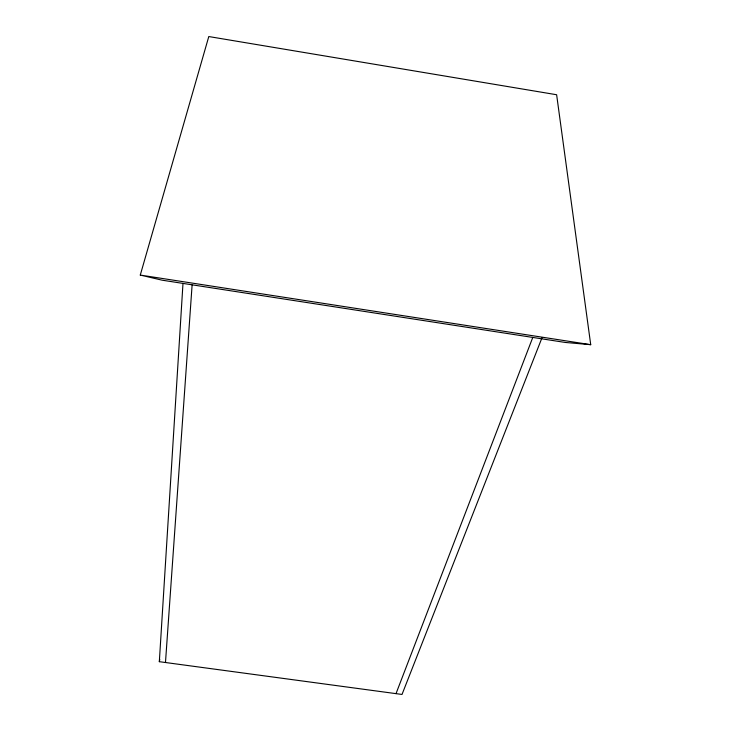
<?xml version="1.0" encoding="UTF-8"?>
<svg xmlns="http://www.w3.org/2000/svg" width="731" height="731" viewBox="0 0 731 731"><rect width="100%" height="100%" fill="white"/><g stroke="black" fill="none" stroke-linecap="round" stroke-linejoin="round"><path stroke-width="1.1" d="M541.954 337.868L402.013 694.45L159.331 661.683L182.978 283.582M165.48 662.514L192.107 284.999M159.331 661.683L159.769 659.453M140.279 275.066L208.792 36.55L556.629 94.738L590.721 344.685L565.301 342.455L162.108 280.183L140.279 275.066L590.721 344.685M396.019 693.637L532.716 337.603"/></g></svg>
